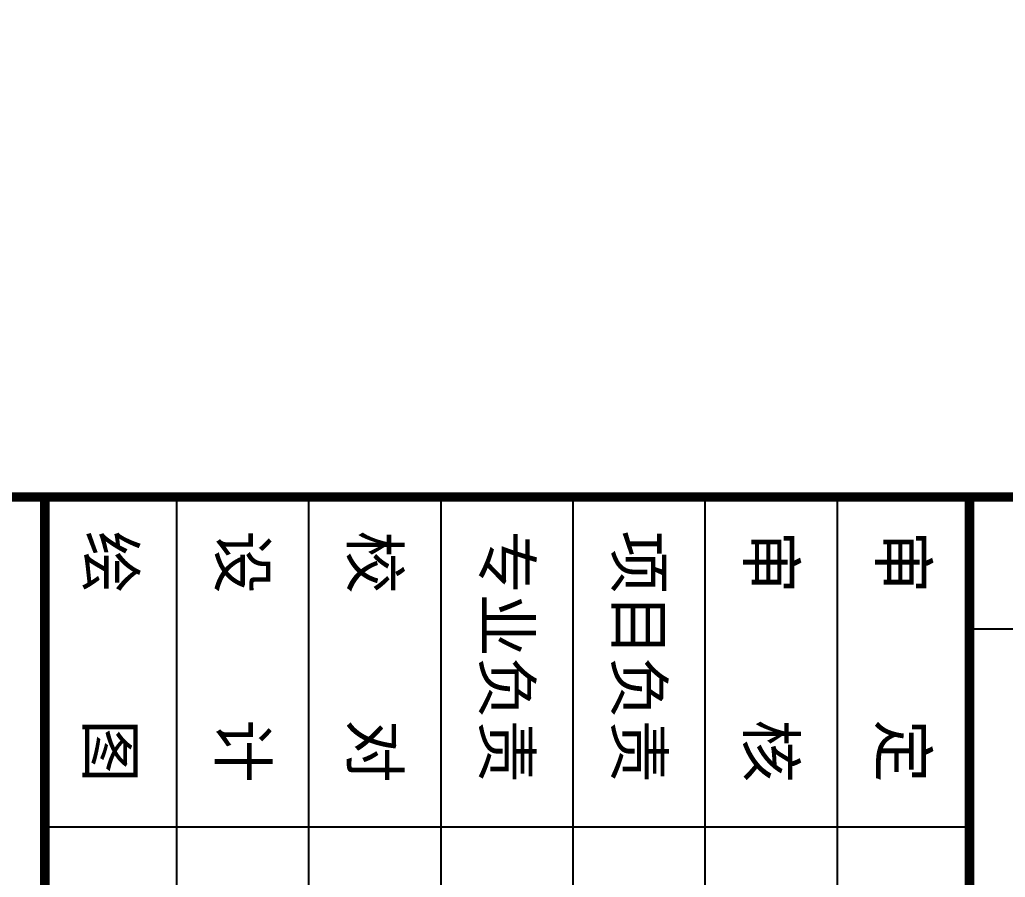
# Model space of a CAD drawing. Extents: x 447413 to 2975780, y -1432727 to 1301644.
# Drawn here: x 2628671 to 2637623, y 456623 to 464415 of the extents above; entities that cross this region are included whole.
import ezdxf

# ---------------------------------------------------------------- set-up
doc = ezdxf.new("R2010")
doc.units = 0
doc.header["$LTSCALE"] = 1000
doc.header["$MEASUREMENT"] = 0
doc.layers.add('图框', color=253, linetype='Continuous')
doc.styles.add('cx_biaoti', font='')
doc.styles.get('cx_biaoti').set_extended_font_data('SimSun')

# ---------------------------------------------------------------- blocks, each defined once
blk = doc.blocks.new('A$C6B0021A6')
at = {"layer": '图框', "color": 153}
for p, q in [((112220, 15820, -84000), (112220, 13420, -84000)), ((113420, 13420, -84000), (113420, 7820, -84000)), ((117920, 12620, -84000), (111420, 12620, -84000)), ((117920, 11820, -84000), (111420, 11820, -84000)), ((117920, 11020, -84000), (111420, 11020, -84000)), ((117920, 10220, -84000), (111420, 10220, -84000)), ((117920, 9420, -84000), (111420, 9420, -84000)), ((117920, 8620, -84000), (111420, 8620, -84000))]:
    blk.add_line(p, q, dxfattribs=at)
at = {"layer": '图框', "color": 153, "const_width": 58, "elevation": -84000}
for points in [[(111420, 1020), (2520, 1020), (2520, 83120), (111420, 83120)], [(111420, 83120), (117920, 83120), (117920, 1020), (111420, 1020)], [(111420, 30220), (117920, 30220), (117920, 1020), (111420, 1020)]]:
    blk.add_lwpolyline(points, close=True, dxfattribs=at)
for points in [[(111420, 13420), (117920, 13420)], [(111420, 7820), (117920, 7820)]]:
    blk.add_lwpolyline(points, dxfattribs=at)
at = {"layer": '图框', "color": 153, "style": 'cx_biaoti'}
for s, p in [('审    定', (111623.6, 12878.4, -84000)), ('审    核', (111623.6, 12078.4, -84000)), ('项目负责', (111623.6, 11279.2, -84000)), ('专业负责', (111623.6, 10479.2, -84000)), ('校    对', (111623.6, 9678.4, -84000)), ('设    计', (111623.6, 8880, -84000)), ('绘    图', (111623.6, 8079.2, -84000))]:
    blk.add_text(s, height=280, dxfattribs=at).set_placement(p)

msp = doc.modelspace()

# ---------------------------------------------------------------- block references
at = {"xscale": 1.5, "yscale": 1.5, "zscale": 1.5, "rotation": 270}
msp.add_blockref('A$C6B0021A6', (2617168.3, 627208.4, 252000), dxfattribs=at)

doc.saveas('drawing.dxf')
